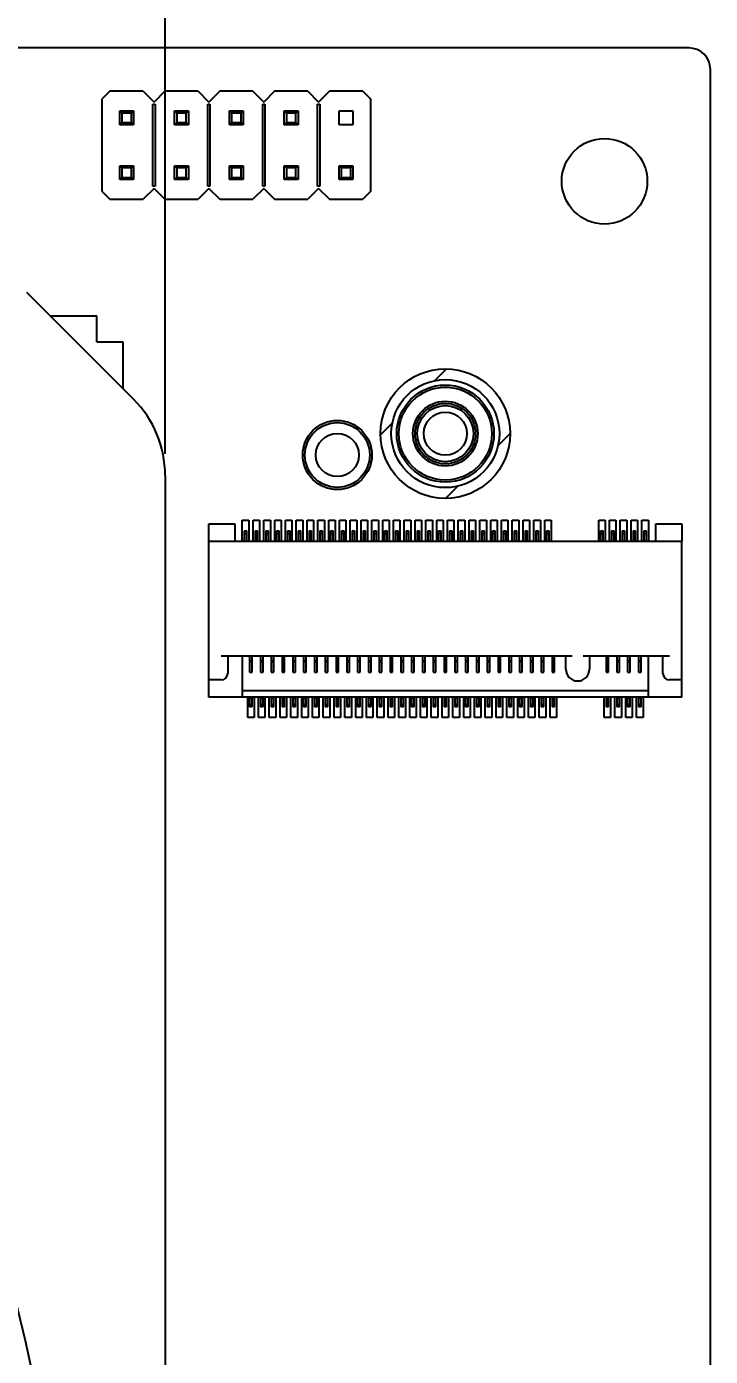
# Model space of a CAD drawing. Header units: millimetres. Extents: x 0 to 841, y 0 to 594.
# Drawn here: x 271.4 to 303.1, y 189.2 to 250.8 of the extents above; entities that cross this region are included whole.
import ezdxf

# ---------------------------------------------------------------- set-up
doc = ezdxf.new("R2010")
doc.units = ezdxf.units.MM
doc.header["$LTSCALE"] = 46.255
doc.layers.get('0').update_dxf_attribs({"linetype": 'CONTINUOUS'})
doc.layers.add('ASSEM_MEM', color=7, linetype='CONTINUOUS')
doc.styles.get("Standard").update_dxf_attribs({"font": 'txt', "width": 0.8})
doc.dimstyles.new('DIMSTYLE_1', dxfattribs={"dimtxt": 3, "dimasz": 2.1, "dimexe": 2, "dimexo": 1, "dimgap": 0.75, "dimtad": 1, "dimzin": 0, "dimdsep": 46, "dimtxsty": 'STANDARD', "dimblk": '_FILLED', "dimblk1": '_FILLED', "dimblk2": '_FILLED', "dimcen": 0.09, "dimazin": 0, "dimtp": 0.01, "dimtm": 0.01, "dimtfac": 1, "dimtofl": 0, "dimtmove": 0, "dimatfit": 3, "dimldrblk": '_FILLED', "dimfxl": 1, "dimtolj": 1, "dimtzin": 0, "dimarcsym": 0})

# ---------------------------------------------------------------- blocks, each defined once
blk = doc.blocks.new('_FILLED')
at = {"color": 0, "linetype": 'BYBLOCK'}
blk.add_solid([(0, 0), (-1, 0.167), (-1, -0.167)], dxfattribs=at)
blk = doc.blocks.new('*D12')
at = {"color": 7, "linetype": 'CONTINUOUS'}
for p, q in [((130.102, 253.79), (130.102, 267.81)), ((277.862, 231), (277.862, 267.81)), ((130.102, 265.81), (203.982, 265.81)), ((277.862, 265.81), (203.982, 265.81))]:
    blk.add_line(p, q, dxfattribs=at)
at = {"color": 7, "linetype": 'CONTINUOUS', "xscale": 2.1, "yscale": 2.1, "zscale": 2.1, "rotation": 180}
blk.add_blockref('_FILLED', (130.102, 265.81), dxfattribs=at)
at = {"color": 7, "linetype": 'CONTINUOUS', "xscale": 2.1, "yscale": 2.1, "zscale": 2.1}
blk.add_blockref('_FILLED', (277.862, 265.81), dxfattribs=at)
at = {"color": 7, "linetype": 'CONTINUOUS', "insert": (188.026, 269.56), "char_height": 3, "width": 14.4, "attachment_point": 2, "line_spacing_factor": 0.9}
blk.add_mtext('147.76', dxfattribs=at)

msp = doc.modelspace()

# ---------------------------------------------------------------- linework, layer by layer
at = {"color": 7, "linetype": 'CONTINUOUS'}
for p, q in [((272.544, 237.39), (274.697, 237.39)), ((274.697, 236.19), (274.697, 237.39)), ((274.697, 236.19), (275.897, 236.19)), ((275.897, 236.19), (275.897, 234.036))]:
    msp.add_line(p, q, dxfattribs=at)
at = {"layer": 'ASSEM_MEM', "color": 7, "linetype": 'CONTINUOUS'}
for p, q in [((302.102, 249.79), (134.102, 249.79)), ((303.102, 80.79), (303.102, 248.79)), ((275.307, 247.789), (274.932, 247.414)), ((276.847, 247.789), (275.307, 247.789)), ((276.847, 247.789), (277.347, 247.289)), ((277.847, 247.789), (277.347, 247.289)), ((279.387, 247.789), (277.847, 247.789)), ((279.387, 247.789), (279.887, 247.289)), ((280.387, 247.789), (279.887, 247.289)), ((281.927, 247.789), (280.387, 247.789)), ((281.927, 247.789), (282.427, 247.289)), ((282.927, 247.789), (282.427, 247.289)), ((284.467, 247.789), (282.927, 247.789)), ((284.467, 247.789), (284.967, 247.289)), ((285.467, 247.789), (284.967, 247.289)), ((287.007, 247.789), (285.467, 247.789)), ((287.007, 247.789), (287.382, 247.414)), ((274.932, 247.414), (274.932, 243.164)), ((275.757, 246.239), (275.757, 246.879)), ((275.757, 246.879), (276.397, 246.879)), ((275.857, 246.779), (275.757, 246.879)), ((276.397, 246.879), (276.297, 246.779)), ((276.397, 246.879), (276.397, 246.239)), ((277.297, 243.389), (277.297, 247.189)), ((277.297, 247.189), (277.397, 247.189)), ((277.397, 247.189), (277.397, 243.389)), ((278.297, 246.239), (278.297, 246.879)), ((278.297, 246.879), (278.937, 246.879)), ((278.397, 246.779), (278.297, 246.879)), ((278.937, 246.879), (278.837, 246.779)), ((278.937, 246.879), (278.937, 246.239)), ((279.837, 243.389), (279.837, 247.189)), ((279.837, 247.189), (279.937, 247.189)), ((279.937, 247.189), (279.937, 243.389)), ((280.837, 246.239), (280.837, 246.879)), ((280.837, 246.879), (281.477, 246.879)), ((280.937, 246.779), (280.837, 246.879)), ((281.477, 246.879), (281.377, 246.779)), ((281.477, 246.879), (281.477, 246.239)), ((282.377, 243.389), (282.377, 247.189)), ((282.377, 247.189), (282.477, 247.189)), ((282.477, 247.189), (282.477, 243.389)), ((283.377, 246.239), (283.377, 246.879)), ((283.377, 246.879), (284.017, 246.879)), ((283.477, 246.779), (283.377, 246.879)), ((284.017, 246.879), (283.917, 246.779)), ((284.017, 246.879), (284.017, 246.239)), ((284.917, 243.389), (284.917, 247.189)), ((284.917, 247.189), (285.017, 247.189)), ((285.017, 247.189), (285.017, 243.389)), ((285.917, 246.239), (285.917, 246.879)), ((285.917, 246.879), (286.557, 246.879)), ((286.557, 246.879), (286.557, 246.239)), ((287.382, 243.164), (287.382, 247.414)), ((275.757, 246.239), (275.857, 246.339)), ((276.397, 246.239), (275.757, 246.239)), ((275.857, 246.779), (275.857, 246.339)), ((276.297, 246.779), (275.857, 246.779)), ((275.857, 246.339), (276.297, 246.339)), ((276.297, 246.339), (276.297, 246.779)), ((276.297, 246.339), (276.397, 246.239)), ((278.297, 246.239), (278.397, 246.339)), ((278.937, 246.239), (278.297, 246.239)), ((278.397, 246.779), (278.397, 246.339)), ((278.837, 246.779), (278.397, 246.779)), ((278.397, 246.339), (278.837, 246.339)), ((278.837, 246.339), (278.837, 246.779)), ((278.837, 246.339), (278.937, 246.239)), ((280.837, 246.239), (280.937, 246.339)), ((281.477, 246.239), (280.837, 246.239)), ((280.937, 246.779), (280.937, 246.339)), ((281.377, 246.779), (280.937, 246.779)), ((280.937, 246.339), (281.377, 246.339)), ((281.377, 246.339), (281.377, 246.779)), ((281.377, 246.339), (281.477, 246.239)), ((283.377, 246.239), (283.477, 246.339)), ((284.017, 246.239), (283.377, 246.239)), ((283.477, 246.779), (283.477, 246.339)), ((283.917, 246.779), (283.477, 246.779)), ((283.477, 246.339), (283.917, 246.339)), ((283.917, 246.339), (283.917, 246.779)), ((283.917, 246.339), (284.017, 246.239)), ((286.557, 246.239), (285.917, 246.239)), ((275.757, 243.699), (275.757, 244.339)), ((275.757, 244.339), (276.397, 244.339)), ((275.757, 244.339), (275.857, 244.239)), ((275.857, 243.799), (275.757, 243.699)), ((275.857, 244.239), (275.857, 243.799)), ((276.297, 244.239), (275.857, 244.239)), ((275.857, 243.799), (276.297, 243.799)), ((276.297, 244.239), (276.397, 244.339)), ((276.297, 243.799), (276.297, 244.239)), ((276.397, 243.699), (276.297, 243.799)), ((276.397, 244.339), (276.397, 243.699)), ((278.297, 243.699), (278.297, 244.339)), ((278.297, 244.339), (278.937, 244.339)), ((278.397, 244.239), (278.297, 244.339)), ((278.397, 243.799), (278.297, 243.699)), ((278.397, 244.239), (278.397, 243.799)), ((278.837, 244.239), (278.397, 244.239)), ((278.397, 243.799), (278.837, 243.799)), ((278.937, 244.339), (278.837, 244.239)), ((278.837, 243.799), (278.837, 244.239)), ((278.937, 243.699), (278.837, 243.799)), ((278.937, 244.339), (278.937, 243.699)), ((280.837, 243.699), (280.837, 244.339)), ((280.837, 244.339), (281.477, 244.339)), ((280.937, 244.239), (280.837, 244.339)), ((280.937, 243.799), (280.837, 243.699)), ((280.937, 244.239), (280.937, 243.799)), ((281.377, 244.239), (280.937, 244.239)), ((280.937, 243.799), (281.377, 243.799)), ((281.477, 244.339), (281.377, 244.239)), ((281.377, 243.799), (281.377, 244.239)), ((281.477, 243.699), (281.377, 243.799)), ((281.477, 244.339), (281.477, 243.699)), ((283.377, 243.699), (283.377, 244.339)), ((283.377, 244.339), (284.017, 244.339)), ((283.377, 244.339), (283.477, 244.239)), ((283.477, 243.799), (283.377, 243.699)), ((283.477, 244.239), (283.477, 243.799)), ((283.917, 244.239), (283.477, 244.239)), ((283.477, 243.799), (283.917, 243.799)), ((284.017, 244.339), (283.917, 244.239)), ((283.917, 243.799), (283.917, 244.239)), ((284.017, 243.699), (283.917, 243.799)), ((284.017, 244.339), (284.017, 243.699)), ((285.917, 243.699), (285.917, 244.339)), ((285.917, 244.339), (286.557, 244.339)), ((285.917, 244.339), (286.017, 244.239)), ((285.917, 243.699), (286.017, 243.799)), ((286.017, 244.239), (286.017, 243.799)), ((286.457, 244.239), (286.017, 244.239)), ((286.017, 243.799), (286.457, 243.799)), ((286.557, 244.339), (286.457, 244.239)), ((286.457, 243.799), (286.457, 244.239)), ((286.457, 243.799), (286.557, 243.699)), ((286.557, 244.339), (286.557, 243.699)), ((274.932, 243.164), (275.307, 242.789)), ((276.397, 243.699), (275.757, 243.699)), ((277.347, 243.289), (276.847, 242.789)), ((277.397, 243.389), (277.297, 243.389)), ((277.347, 243.289), (277.847, 242.789)), ((278.937, 243.699), (278.297, 243.699)), ((279.887, 243.289), (279.387, 242.789)), ((279.937, 243.389), (279.837, 243.389)), ((279.887, 243.289), (280.387, 242.789)), ((281.477, 243.699), (280.837, 243.699)), ((282.427, 243.289), (281.927, 242.789)), ((282.477, 243.389), (282.377, 243.389)), ((282.427, 243.289), (282.927, 242.789)), ((284.017, 243.699), (283.377, 243.699)), ((284.967, 243.289), (284.467, 242.789)), ((285.017, 243.389), (284.917, 243.389)), ((284.967, 243.289), (285.467, 242.789)), ((286.557, 243.699), (285.917, 243.699)), ((287.382, 243.164), (287.007, 242.789)), ((275.307, 242.789), (276.847, 242.789)), ((277.847, 242.789), (279.387, 242.789)), ((280.387, 242.789), (281.927, 242.789)), ((282.927, 242.789), (284.467, 242.789)), ((285.467, 242.789), (287.007, 242.789)), ((271.448, 238.485), (276.398, 233.535)), ((290.327, 234.381), (290.885, 234.939)), ((287.833, 231.887), (288.387, 232.441)), ((293.267, 231.374), (293.832, 231.94)), ((277.862, 230), (277.862, 123.679)), ((290.832, 228.94), (291.406, 229.513)), ((281.522, 227.439), (281.522, 226.94)), ((281.522, 227.439), (281.642, 227.439)), ((281.642, 227.295), (281.522, 227.295)), ((281.642, 226.94), (281.642, 227.439)), ((282.022, 227.439), (282.022, 226.94)), ((282.022, 227.439), (282.142, 227.439)), ((282.142, 227.295), (282.022, 227.295)), ((282.142, 226.94), (282.142, 227.439)), ((282.522, 227.439), (282.642, 227.439)), ((282.522, 227.439), (282.522, 226.94)), ((282.642, 227.295), (282.522, 227.295)), ((282.642, 226.94), (282.642, 227.439)), ((283.022, 227.439), (283.142, 227.439)), ((283.022, 227.439), (283.022, 226.94)), ((283.142, 227.295), (283.022, 227.295)), ((283.142, 226.94), (283.142, 227.439)), ((283.522, 227.439), (283.642, 227.439)), ((283.522, 227.439), (283.522, 226.94)), ((283.642, 227.295), (283.522, 227.295)), ((283.642, 226.94), (283.642, 227.439)), ((284.022, 227.439), (284.142, 227.439)), ((284.022, 227.439), (284.022, 226.94)), ((284.142, 227.295), (284.022, 227.295)), ((284.142, 226.94), (284.142, 227.439)), ((284.522, 227.439), (284.642, 227.439)), ((284.522, 227.439), (284.522, 226.94)), ((284.642, 227.295), (284.522, 227.295)), ((284.642, 226.94), (284.642, 227.439)), ((285.022, 227.439), (285.142, 227.439)), ((285.022, 227.439), (285.022, 226.94)), ((285.142, 227.295), (285.022, 227.295)), ((285.142, 226.94), (285.142, 227.439)), ((285.522, 227.439), (285.642, 227.439)), ((285.522, 227.439), (285.522, 226.94)), ((285.642, 227.295), (285.522, 227.295)), ((285.642, 226.94), (285.642, 227.439)), ((286.022, 227.439), (286.142, 227.439)), ((286.022, 227.439), (286.022, 226.94)), ((286.142, 227.295), (286.022, 227.295)), ((286.142, 226.94), (286.142, 227.439)), ((286.522, 227.439), (286.642, 227.439)), ((286.522, 227.439), (286.522, 226.94)), ((286.642, 227.295), (286.522, 227.295)), ((286.642, 226.94), (286.642, 227.439)), ((287.022, 227.439), (287.142, 227.439)), ((287.022, 227.439), (287.022, 226.94)), ((287.142, 227.295), (287.022, 227.295)), ((287.142, 226.94), (287.142, 227.439)), ((287.522, 227.439), (287.642, 227.439)), ((287.522, 227.439), (287.522, 226.94)), ((287.642, 227.295), (287.522, 227.295)), ((287.642, 226.94), (287.642, 227.439)), ((288.022, 227.439), (288.142, 227.439)), ((288.022, 227.439), (288.022, 226.94)), ((288.142, 227.295), (288.022, 227.295)), ((288.142, 226.94), (288.142, 227.439)), ((288.522, 227.439), (288.642, 227.439)), ((288.522, 227.439), (288.522, 226.94)), ((288.642, 227.295), (288.522, 227.295)), ((288.642, 226.94), (288.642, 227.439)), ((289.022, 227.439), (289.142, 227.439)), ((289.022, 227.439), (289.022, 226.94)), ((289.142, 227.295), (289.022, 227.295)), ((289.142, 226.94), (289.142, 227.439)), ((289.522, 227.439), (289.642, 227.439)), ((289.522, 227.439), (289.522, 226.94)), ((289.642, 227.295), (289.522, 227.295)), ((289.642, 226.94), (289.642, 227.439)), ((290.022, 227.439), (290.142, 227.439)), ((290.022, 227.439), (290.022, 226.94)), ((290.142, 227.295), (290.022, 227.295)), ((290.142, 226.94), (290.142, 227.439)), ((290.522, 227.439), (290.642, 227.439)), ((290.522, 227.439), (290.522, 226.94)), ((290.642, 227.295), (290.522, 227.295)), ((290.642, 226.94), (290.642, 227.439)), ((291.022, 227.439), (291.142, 227.439)), ((291.022, 227.439), (291.022, 226.94)), ((291.142, 227.295), (291.022, 227.295)), ((291.142, 226.94), (291.142, 227.439)), ((291.522, 227.439), (291.642, 227.439)), ((291.522, 227.439), (291.522, 226.94)), ((291.642, 227.295), (291.522, 227.295)), ((291.642, 226.94), (291.642, 227.439)), ((292.022, 227.439), (292.142, 227.439)), ((292.022, 227.439), (292.022, 226.94)), ((292.142, 227.295), (292.022, 227.295)), ((292.142, 226.94), (292.142, 227.439)), ((292.522, 227.439), (292.642, 227.439)), ((292.522, 227.439), (292.522, 226.94)), ((292.642, 227.295), (292.522, 227.295)), ((292.642, 226.94), (292.642, 227.439)), ((293.022, 227.439), (293.142, 227.439)), ((293.022, 227.439), (293.022, 226.94)), ((293.142, 227.295), (293.022, 227.295)), ((293.142, 226.94), (293.142, 227.439)), ((293.522, 227.439), (293.642, 227.439)), ((293.522, 227.439), (293.522, 226.94)), ((293.642, 227.295), (293.522, 227.295)), ((293.642, 226.94), (293.642, 227.439)), ((294.022, 227.439), (294.142, 227.439)), ((294.022, 227.439), (294.022, 226.94)), ((294.142, 227.295), (294.022, 227.295)), ((294.142, 226.94), (294.142, 227.439)), ((294.522, 227.439), (294.642, 227.439)), ((294.522, 227.439), (294.522, 226.94)), ((294.642, 227.295), (294.522, 227.295)), ((294.642, 226.94), (294.642, 227.439)), ((295.022, 227.439), (295.142, 227.439)), ((295.022, 227.439), (295.022, 226.94)), ((295.142, 227.295), (295.022, 227.295)), ((295.142, 226.94), (295.142, 227.439)), ((295.522, 227.439), (295.642, 227.439)), ((295.522, 227.439), (295.522, 226.94)), ((295.642, 227.295), (295.522, 227.295)), ((295.642, 226.94), (295.642, 227.439)), ((298.022, 227.439), (298.142, 227.439)), ((298.022, 227.439), (298.022, 226.94)), ((298.142, 227.295), (298.022, 227.295)), ((298.142, 226.94), (298.142, 227.439)), ((298.522, 227.439), (298.642, 227.439)), ((298.522, 227.439), (298.522, 226.94)), ((298.642, 227.295), (298.522, 227.295)), ((298.642, 226.94), (298.642, 227.439)), ((299.022, 227.439), (299.142, 227.439)), ((299.022, 227.439), (299.022, 226.94)), ((299.142, 227.295), (299.022, 227.295)), ((299.142, 226.94), (299.142, 227.439)), ((299.522, 227.439), (299.642, 227.439)), ((299.522, 227.439), (299.522, 226.94)), ((299.642, 227.295), (299.522, 227.295)), ((299.642, 226.94), (299.642, 227.439)), ((300.022, 227.439), (300.142, 227.439)), ((300.022, 227.439), (300.022, 226.94)), ((300.142, 227.295), (300.022, 227.295)), ((300.142, 226.94), (300.142, 227.439)), ((279.882, 219.74), (279.882, 226.94)), ((301.782, 226.94), (279.882, 226.94)), ((301.782, 219.74), (301.782, 226.94)), ((296.707, 221.64), (280.457, 221.64)), ((280.757, 221.64), (280.757, 220.84)), ((281.422, 221.64), (281.422, 219.74)), ((281.772, 221.64), (281.772, 220.894)), ((281.892, 220.894), (281.892, 221.64)), ((282.272, 221.64), (282.272, 220.894)), ((282.392, 220.894), (282.392, 221.64)), ((282.772, 221.64), (282.772, 220.894)), ((282.892, 220.894), (282.892, 221.64)), ((283.272, 221.64), (283.272, 220.894)), ((283.392, 220.894), (283.392, 221.64)), ((283.772, 221.64), (283.772, 220.894)), ((283.892, 220.894), (283.892, 221.64)), ((284.272, 221.64), (284.272, 220.894)), ((284.392, 220.894), (284.392, 221.64)), ((284.772, 221.64), (284.772, 220.894)), ((284.892, 220.894), (284.892, 221.64)), ((285.272, 221.64), (285.272, 220.894)), ((285.392, 220.894), (285.392, 221.64)), ((285.772, 221.64), (285.772, 220.894)), ((285.892, 220.894), (285.892, 221.64)), ((286.272, 221.64), (286.272, 220.894)), ((286.392, 220.894), (286.392, 221.64)), ((286.772, 221.64), (286.772, 220.894)), ((286.892, 220.894), (286.892, 221.64)), ((287.272, 221.64), (287.272, 220.894)), ((287.392, 220.894), (287.392, 221.64)), ((287.772, 221.64), (287.772, 220.894)), ((287.892, 220.894), (287.892, 221.64)), ((288.272, 221.64), (288.272, 220.894)), ((288.392, 220.894), (288.392, 221.64)), ((288.772, 221.64), (288.772, 220.894)), ((288.892, 220.894), (288.892, 221.64)), ((289.272, 221.64), (289.272, 220.894)), ((289.392, 220.894), (289.392, 221.64)), ((289.772, 221.64), (289.772, 220.894)), ((289.892, 220.894), (289.892, 221.64)), ((290.272, 221.64), (290.272, 220.894)), ((290.392, 220.894), (290.392, 221.64)), ((290.772, 221.64), (290.772, 220.894)), ((290.892, 220.894), (290.892, 221.64)), ((291.272, 221.64), (291.272, 220.894)), ((291.392, 220.894), (291.392, 221.64)), ((291.772, 221.64), (291.772, 220.894)), ((291.892, 220.894), (291.892, 221.64)), ((292.272, 221.64), (292.272, 220.894)), ((292.392, 220.894), (292.392, 221.64)), ((292.772, 221.64), (292.772, 220.894)), ((292.892, 220.894), (292.892, 221.64)), ((293.272, 221.64), (293.272, 220.894)), ((293.392, 220.894), (293.392, 221.64)), ((293.772, 221.64), (293.772, 220.894)), ((293.892, 220.894), (293.892, 221.64)), ((294.272, 221.64), (294.272, 220.894)), ((294.392, 220.894), (294.392, 221.64)), ((294.772, 221.64), (294.772, 220.894)), ((294.892, 220.894), (294.892, 221.64)), ((295.272, 221.64), (295.272, 220.894)), ((295.392, 220.894), (295.392, 221.64)), ((295.772, 221.64), (295.772, 220.894)), ((295.892, 220.894), (295.892, 221.64)), ((296.407, 221.04), (296.407, 221.64)), ((301.207, 221.64), (297.207, 221.64)), ((297.507, 221.64), (297.507, 221.04)), ((298.272, 221.64), (298.272, 220.894)), ((298.392, 220.894), (298.392, 221.64)), ((298.772, 221.64), (298.772, 220.894)), ((298.892, 220.894), (298.892, 221.64)), ((299.272, 221.64), (299.272, 220.894)), ((299.392, 220.894), (299.392, 221.64)), ((299.772, 221.64), (299.772, 220.894)), ((299.892, 220.894), (299.892, 221.64)), ((300.242, 219.74), (300.242, 221.64)), ((300.907, 220.84), (300.907, 221.64)), ((281.772, 221.434), (281.892, 221.434)), ((281.892, 221.375), (281.772, 221.375)), ((282.272, 221.434), (282.392, 221.434)), ((282.392, 221.375), (282.272, 221.375)), ((282.772, 221.434), (282.892, 221.434)), ((282.892, 221.375), (282.772, 221.375)), ((283.272, 221.434), (283.392, 221.434)), ((283.392, 221.375), (283.272, 221.375)), ((283.772, 221.434), (283.892, 221.434)), ((283.892, 221.375), (283.772, 221.375)), ((284.272, 221.434), (284.392, 221.434)), ((284.392, 221.375), (284.272, 221.375)), ((284.772, 221.434), (284.892, 221.434)), ((284.892, 221.375), (284.772, 221.375)), ((285.272, 221.434), (285.392, 221.434)), ((285.392, 221.375), (285.272, 221.375)), ((285.772, 221.434), (285.892, 221.434)), ((285.892, 221.375), (285.772, 221.375)), ((286.272, 221.434), (286.392, 221.434)), ((286.392, 221.375), (286.272, 221.375)), ((286.772, 221.434), (286.892, 221.434)), ((286.892, 221.375), (286.772, 221.375)), ((287.272, 221.434), (287.392, 221.434)), ((287.392, 221.375), (287.272, 221.375)), ((287.772, 221.434), (287.892, 221.434)), ((287.892, 221.375), (287.772, 221.375)), ((288.272, 221.434), (288.392, 221.434)), ((288.392, 221.375), (288.272, 221.375)), ((288.772, 221.434), (288.892, 221.434)), ((288.892, 221.375), (288.772, 221.375)), ((289.272, 221.434), (289.392, 221.434)), ((289.392, 221.375), (289.272, 221.375)), ((289.772, 221.434), (289.892, 221.434)), ((289.892, 221.375), (289.772, 221.375)), ((290.272, 221.434), (290.392, 221.434)), ((290.392, 221.375), (290.272, 221.375)), ((290.772, 221.434), (290.892, 221.434)), ((290.892, 221.375), (290.772, 221.375)), ((291.272, 221.434), (291.392, 221.434)), ((291.392, 221.375), (291.272, 221.375)), ((291.772, 221.434), (291.892, 221.434)), ((291.892, 221.375), (291.772, 221.375)), ((292.272, 221.434), (292.392, 221.434)), ((292.392, 221.375), (292.272, 221.375)), ((292.772, 221.434), (292.892, 221.434)), ((292.892, 221.375), (292.772, 221.375)), ((293.272, 221.434), (293.392, 221.434)), ((293.392, 221.375), (293.272, 221.375)), ((293.772, 221.434), (293.892, 221.434)), ((293.892, 221.375), (293.772, 221.375)), ((294.272, 221.434), (294.392, 221.434)), ((294.392, 221.375), (294.272, 221.375)), ((294.772, 221.434), (294.892, 221.434)), ((294.892, 221.375), (294.772, 221.375)), ((295.272, 221.434), (295.392, 221.434)), ((295.392, 221.375), (295.272, 221.375)), ((295.772, 221.434), (295.892, 221.434)), ((295.892, 221.375), (295.772, 221.375)), ((298.272, 221.434), (298.392, 221.434)), ((298.392, 221.375), (298.272, 221.375)), ((298.772, 221.434), (298.892, 221.434)), ((298.892, 221.375), (298.772, 221.375)), ((299.272, 221.434), (299.392, 221.434)), ((299.392, 221.375), (299.272, 221.375)), ((299.772, 221.434), (299.892, 221.434)), ((299.892, 221.375), (299.772, 221.375)), ((280.457, 220.54), (279.882, 220.54)), ((281.772, 220.894), (281.892, 220.894)), ((282.272, 220.894), (282.392, 220.894)), ((282.772, 220.894), (282.892, 220.894)), ((283.272, 220.894), (283.392, 220.894)), ((283.772, 220.894), (283.892, 220.894)), ((284.272, 220.894), (284.392, 220.894)), ((284.772, 220.894), (284.892, 220.894)), ((285.272, 220.894), (285.392, 220.894)), ((285.772, 220.894), (285.892, 220.894)), ((286.272, 220.894), (286.392, 220.894)), ((286.772, 220.894), (286.892, 220.894)), ((287.272, 220.894), (287.392, 220.894)), ((287.772, 220.894), (287.892, 220.894)), ((288.272, 220.894), (288.392, 220.894)), ((288.772, 220.894), (288.892, 220.894)), ((289.272, 220.894), (289.392, 220.894)), ((289.772, 220.894), (289.892, 220.894)), ((290.272, 220.894), (290.392, 220.894)), ((290.772, 220.894), (290.892, 220.894)), ((291.272, 220.894), (291.392, 220.894)), ((291.772, 220.894), (291.892, 220.894)), ((292.272, 220.894), (292.392, 220.894)), ((292.772, 220.894), (292.892, 220.894)), ((293.272, 220.894), (293.392, 220.894)), ((293.772, 220.894), (293.892, 220.894)), ((294.272, 220.894), (294.392, 220.894)), ((294.772, 220.894), (294.892, 220.894)), ((295.272, 220.894), (295.392, 220.894)), ((295.772, 220.894), (295.892, 220.894)), ((298.272, 220.894), (298.392, 220.894)), ((298.772, 220.894), (298.892, 220.894)), ((299.272, 220.894), (299.392, 220.894)), ((299.772, 220.894), (299.892, 220.894)), ((301.782, 220.54), (301.207, 220.54)), ((301.782, 219.74), (279.882, 219.74)), ((300.242, 220.04), (281.422, 220.04)), ((281.772, 219.74), (281.772, 219.29)), ((281.892, 219.29), (281.892, 219.74)), ((282.272, 219.74), (282.272, 219.29)), ((282.392, 219.29), (282.392, 219.74)), ((282.772, 219.74), (282.772, 219.29)), ((282.892, 219.29), (282.892, 219.74)), ((283.272, 219.74), (283.272, 219.29)), ((283.392, 219.29), (283.392, 219.74)), ((283.772, 219.74), (283.772, 219.29)), ((283.892, 219.29), (283.892, 219.74)), ((284.272, 219.74), (284.272, 219.29)), ((284.392, 219.29), (284.392, 219.74)), ((284.772, 219.74), (284.772, 219.29)), ((284.892, 219.29), (284.892, 219.74)), ((285.272, 219.74), (285.272, 219.29)), ((285.392, 219.29), (285.392, 219.74)), ((285.772, 219.74), (285.772, 219.29)), ((285.892, 219.29), (285.892, 219.74)), ((286.272, 219.74), (286.272, 219.29)), ((286.392, 219.29), (286.392, 219.74)), ((286.772, 219.74), (286.772, 219.29)), ((286.892, 219.29), (286.892, 219.74)), ((287.272, 219.74), (287.272, 219.29)), ((287.392, 219.29), (287.392, 219.74)), ((287.772, 219.74), (287.772, 219.29)), ((287.892, 219.29), (287.892, 219.74)), ((288.272, 219.74), (288.272, 219.29)), ((288.392, 219.29), (288.392, 219.74)), ((288.772, 219.74), (288.772, 219.29)), ((288.892, 219.29), (288.892, 219.74)), ((289.272, 219.74), (289.272, 219.29)), ((289.392, 219.29), (289.392, 219.74)), ((289.772, 219.74), (289.772, 219.29)), ((289.892, 219.29), (289.892, 219.74)), ((290.272, 219.74), (290.272, 219.29)), ((290.392, 219.29), (290.392, 219.74)), ((290.772, 219.74), (290.772, 219.29)), ((290.892, 219.29), (290.892, 219.74)), ((291.272, 219.74), (291.272, 219.29)), ((291.392, 219.29), (291.392, 219.74)), ((291.772, 219.74), (291.772, 219.29)), ((291.892, 219.29), (291.892, 219.74)), ((292.272, 219.74), (292.272, 219.29)), ((292.392, 219.29), (292.392, 219.74)), ((292.772, 219.74), (292.772, 219.29)), ((292.892, 219.29), (292.892, 219.74)), ((293.272, 219.74), (293.272, 219.29)), ((293.392, 219.29), (293.392, 219.74)), ((293.772, 219.74), (293.772, 219.29)), ((293.892, 219.29), (293.892, 219.74)), ((294.272, 219.74), (294.272, 219.29)), ((294.392, 219.29), (294.392, 219.74)), ((294.772, 219.74), (294.772, 219.29)), ((294.892, 219.29), (294.892, 219.74)), ((295.272, 219.74), (295.272, 219.29)), ((295.392, 219.29), (295.392, 219.74)), ((295.772, 219.74), (295.772, 219.29)), ((295.892, 219.29), (295.892, 219.74)), ((298.272, 219.74), (298.272, 219.29)), ((298.392, 219.29), (298.392, 219.74)), ((298.772, 219.74), (298.772, 219.29)), ((298.892, 219.29), (298.892, 219.74)), ((299.272, 219.74), (299.272, 219.29)), ((299.392, 219.29), (299.392, 219.74)), ((299.772, 219.74), (299.772, 219.29)), ((299.892, 219.29), (299.892, 219.74)), ((281.892, 219.695), (281.772, 219.695)), ((281.772, 219.403), (281.892, 219.403)), ((281.892, 219.29), (281.772, 219.29)), ((282.392, 219.695), (282.272, 219.695)), ((282.272, 219.403), (282.392, 219.403)), ((282.392, 219.29), (282.272, 219.29)), ((282.892, 219.695), (282.772, 219.695)), ((282.772, 219.403), (282.892, 219.403)), ((282.892, 219.29), (282.772, 219.29)), ((283.392, 219.695), (283.272, 219.695)), ((283.272, 219.403), (283.392, 219.403)), ((283.392, 219.29), (283.272, 219.29)), ((283.892, 219.695), (283.772, 219.695)), ((283.772, 219.403), (283.892, 219.403)), ((283.892, 219.29), (283.772, 219.29)), ((284.392, 219.695), (284.272, 219.695)), ((284.272, 219.403), (284.392, 219.403)), ((284.392, 219.29), (284.272, 219.29)), ((284.892, 219.695), (284.772, 219.695)), ((284.772, 219.403), (284.892, 219.403)), ((284.892, 219.29), (284.772, 219.29)), ((285.392, 219.695), (285.272, 219.695)), ((285.272, 219.403), (285.392, 219.403)), ((285.392, 219.29), (285.272, 219.29)), ((285.892, 219.695), (285.772, 219.695)), ((285.772, 219.403), (285.892, 219.403)), ((285.892, 219.29), (285.772, 219.29)), ((286.392, 219.695), (286.272, 219.695)), ((286.272, 219.403), (286.392, 219.403)), ((286.392, 219.29), (286.272, 219.29)), ((286.892, 219.695), (286.772, 219.695)), ((286.772, 219.403), (286.892, 219.403)), ((286.892, 219.29), (286.772, 219.29)), ((287.392, 219.695), (287.272, 219.695)), ((287.272, 219.403), (287.392, 219.403)), ((287.392, 219.29), (287.272, 219.29)), ((287.892, 219.695), (287.772, 219.695)), ((287.772, 219.403), (287.892, 219.403)), ((287.892, 219.29), (287.772, 219.29)), ((288.392, 219.695), (288.272, 219.695)), ((288.272, 219.403), (288.392, 219.403)), ((288.392, 219.29), (288.272, 219.29)), ((288.892, 219.695), (288.772, 219.695)), ((288.772, 219.403), (288.892, 219.403)), ((288.892, 219.29), (288.772, 219.29)), ((289.392, 219.695), (289.272, 219.695)), ((289.272, 219.403), (289.392, 219.403)), ((289.392, 219.29), (289.272, 219.29)), ((289.892, 219.695), (289.772, 219.695)), ((289.772, 219.403), (289.892, 219.403)), ((289.892, 219.29), (289.772, 219.29)), ((290.392, 219.695), (290.272, 219.695)), ((290.272, 219.403), (290.392, 219.403)), ((290.392, 219.29), (290.272, 219.29)), ((290.892, 219.695), (290.772, 219.695)), ((290.772, 219.403), (290.892, 219.403)), ((290.892, 219.29), (290.772, 219.29)), ((291.392, 219.695), (291.272, 219.695)), ((291.272, 219.403), (291.392, 219.403)), ((291.392, 219.29), (291.272, 219.29)), ((291.892, 219.695), (291.772, 219.695)), ((291.772, 219.403), (291.892, 219.403)), ((291.892, 219.29), (291.772, 219.29)), ((292.392, 219.695), (292.272, 219.695)), ((292.272, 219.403), (292.392, 219.403)), ((292.392, 219.29), (292.272, 219.29)), ((292.892, 219.695), (292.772, 219.695)), ((292.772, 219.403), (292.892, 219.403)), ((292.892, 219.29), (292.772, 219.29)), ((293.392, 219.695), (293.272, 219.695)), ((293.272, 219.403), (293.392, 219.403)), ((293.392, 219.29), (293.272, 219.29)), ((293.892, 219.695), (293.772, 219.695)), ((293.772, 219.403), (293.892, 219.403)), ((293.892, 219.29), (293.772, 219.29)), ((294.392, 219.695), (294.272, 219.695)), ((294.272, 219.403), (294.392, 219.403)), ((294.392, 219.29), (294.272, 219.29)), ((294.892, 219.695), (294.772, 219.695)), ((294.772, 219.403), (294.892, 219.403)), ((294.892, 219.29), (294.772, 219.29)), ((295.392, 219.695), (295.272, 219.695)), ((295.272, 219.403), (295.392, 219.403)), ((295.392, 219.29), (295.272, 219.29)), ((295.892, 219.695), (295.772, 219.695)), ((295.772, 219.403), (295.892, 219.403)), ((295.892, 219.29), (295.772, 219.29)), ((298.392, 219.695), (298.272, 219.695)), ((298.272, 219.403), (298.392, 219.403)), ((298.392, 219.29), (298.272, 219.29)), ((298.892, 219.695), (298.772, 219.695)), ((298.772, 219.403), (298.892, 219.403)), ((298.892, 219.29), (298.772, 219.29)), ((299.392, 219.695), (299.272, 219.695)), ((299.272, 219.403), (299.392, 219.403)), ((299.392, 219.29), (299.272, 219.29)), ((299.892, 219.695), (299.772, 219.695)), ((299.772, 219.403), (299.892, 219.403)), ((299.892, 219.29), (299.772, 219.29))]:
    msp.add_line(p, q, dxfattribs=at)
at = {"layer": 'ASSEM_MEM', "color": 7, "linetype": 'CONTINUOUS', "true_color": 0x3366ff}
for p, q in [((279.882, 226.94), (279.882, 227.765)), ((279.882, 227.765), (281.082, 227.765)), ((281.082, 227.765), (281.082, 226.94)), ((281.432, 226.94), (281.432, 227.94)), ((281.432, 227.94), (281.732, 227.94)), ((281.732, 227.94), (281.732, 226.94)), ((281.932, 226.94), (281.932, 227.94)), ((281.932, 227.94), (282.232, 227.94)), ((282.232, 227.94), (282.232, 226.94)), ((282.432, 227.94), (282.732, 227.94)), ((282.432, 226.94), (282.432, 227.94)), ((282.732, 227.94), (282.732, 226.94)), ((282.932, 227.94), (283.232, 227.94)), ((282.932, 226.94), (282.932, 227.94)), ((283.232, 227.94), (283.232, 226.94)), ((283.432, 227.94), (283.732, 227.94)), ((283.432, 226.94), (283.432, 227.94)), ((283.732, 227.94), (283.732, 226.94)), ((283.932, 227.94), (284.232, 227.94)), ((283.932, 226.94), (283.932, 227.94)), ((284.232, 227.94), (284.232, 226.94)), ((284.432, 227.94), (284.732, 227.94)), ((284.432, 226.94), (284.432, 227.94)), ((284.732, 227.94), (284.732, 226.94)), ((284.932, 227.94), (285.232, 227.94)), ((284.932, 226.94), (284.932, 227.94)), ((285.232, 227.94), (285.232, 226.94)), ((285.432, 227.94), (285.732, 227.94)), ((285.432, 226.94), (285.432, 227.94)), ((285.732, 227.94), (285.732, 226.94)), ((285.932, 227.94), (286.232, 227.94)), ((285.932, 226.94), (285.932, 227.94)), ((286.232, 227.94), (286.232, 226.94)), ((286.432, 227.94), (286.732, 227.94)), ((286.432, 226.94), (286.432, 227.94)), ((286.732, 227.94), (286.732, 226.94)), ((286.932, 227.94), (287.232, 227.94)), ((286.932, 226.94), (286.932, 227.94)), ((287.232, 227.94), (287.232, 226.94)), ((287.432, 227.94), (287.732, 227.94)), ((287.432, 226.94), (287.432, 227.94)), ((287.732, 227.94), (287.732, 226.94)), ((287.932, 227.94), (288.232, 227.94)), ((287.932, 226.94), (287.932, 227.94)), ((288.232, 227.94), (288.232, 226.94)), ((288.432, 227.94), (288.732, 227.94)), ((288.432, 226.94), (288.432, 227.94)), ((288.732, 227.94), (288.732, 226.94)), ((288.932, 227.94), (289.232, 227.94)), ((288.932, 226.94), (288.932, 227.94)), ((289.232, 227.94), (289.232, 226.94)), ((289.432, 227.94), (289.732, 227.94)), ((289.432, 226.94), (289.432, 227.94)), ((289.732, 227.94), (289.732, 226.94)), ((289.932, 227.94), (290.232, 227.94)), ((289.932, 226.94), (289.932, 227.94)), ((290.232, 227.94), (290.232, 226.94)), ((290.432, 227.94), (290.732, 227.94)), ((290.432, 226.94), (290.432, 227.94)), ((290.732, 227.94), (290.732, 226.94)), ((290.932, 227.94), (291.232, 227.94)), ((290.932, 226.94), (290.932, 227.94)), ((291.232, 227.94), (291.232, 226.94)), ((291.432, 227.94), (291.732, 227.94)), ((291.432, 226.94), (291.432, 227.94)), ((291.732, 227.94), (291.732, 226.94)), ((291.932, 227.94), (292.232, 227.94)), ((291.932, 226.94), (291.932, 227.94)), ((292.232, 227.94), (292.232, 226.94)), ((292.432, 227.94), (292.732, 227.94)), ((292.432, 226.94), (292.432, 227.94)), ((292.732, 227.94), (292.732, 226.94)), ((292.932, 227.94), (293.232, 227.94)), ((292.932, 226.94), (292.932, 227.94)), ((293.232, 227.94), (293.232, 226.94)), ((293.432, 227.94), (293.732, 227.94)), ((293.432, 226.94), (293.432, 227.94)), ((293.732, 227.94), (293.732, 226.94)), ((293.932, 227.94), (294.232, 227.94)), ((293.932, 226.94), (293.932, 227.94)), ((294.232, 227.94), (294.232, 226.94)), ((294.432, 227.94), (294.732, 227.94)), ((294.432, 226.94), (294.432, 227.94)), ((294.732, 227.94), (294.732, 226.94)), ((294.932, 227.94), (295.232, 227.94)), ((294.932, 226.94), (294.932, 227.94)), ((295.232, 227.94), (295.232, 226.94)), ((295.432, 227.94), (295.732, 227.94)), ((295.432, 226.94), (295.432, 227.94)), ((295.732, 227.94), (295.732, 226.94)), ((297.932, 227.94), (298.232, 227.94)), ((297.932, 226.94), (297.932, 227.94)), ((298.232, 227.94), (298.232, 226.94)), ((298.432, 227.94), (298.732, 227.94)), ((298.432, 226.94), (298.432, 227.94)), ((298.732, 227.94), (298.732, 226.94)), ((298.932, 227.94), (299.232, 227.94)), ((298.932, 226.94), (298.932, 227.94)), ((299.232, 227.94), (299.232, 226.94)), ((299.432, 227.94), (299.732, 227.94)), ((299.432, 226.94), (299.432, 227.94)), ((299.732, 227.94), (299.732, 226.94)), ((299.932, 227.94), (300.232, 227.94)), ((299.932, 226.94), (299.932, 227.94)), ((300.232, 227.94), (300.232, 226.94)), ((300.582, 227.768), (301.782, 227.768)), ((300.582, 226.94), (300.582, 227.768)), ((301.782, 227.768), (301.782, 226.94)), ((281.682, 218.795), (281.682, 219.74)), ((281.982, 219.74), (281.982, 218.795)), ((282.182, 218.795), (282.182, 219.74)), ((282.482, 219.74), (282.482, 218.795)), ((282.682, 218.795), (282.682, 219.74)), ((282.982, 219.74), (282.982, 218.795)), ((283.182, 218.795), (283.182, 219.74)), ((283.482, 219.74), (283.482, 218.795)), ((283.682, 218.795), (283.682, 219.74)), ((283.982, 219.74), (283.982, 218.795)), ((284.182, 218.795), (284.182, 219.74)), ((284.482, 219.74), (284.482, 218.795)), ((284.682, 218.795), (284.682, 219.74)), ((284.982, 219.74), (284.982, 218.795)), ((285.182, 218.795), (285.182, 219.74)), ((285.482, 219.74), (285.482, 218.795)), ((285.682, 218.795), (285.682, 219.74)), ((285.982, 219.74), (285.982, 218.795)), ((286.182, 218.795), (286.182, 219.74)), ((286.482, 219.74), (286.482, 218.795)), ((286.682, 218.795), (286.682, 219.74)), ((286.982, 219.74), (286.982, 218.795)), ((287.182, 218.795), (287.182, 219.74)), ((287.482, 219.74), (287.482, 218.795)), ((287.682, 218.795), (287.682, 219.74)), ((287.982, 219.74), (287.982, 218.795)), ((288.182, 218.795), (288.182, 219.74)), ((288.482, 219.74), (288.482, 218.795)), ((288.682, 218.795), (288.682, 219.74)), ((288.982, 219.74), (288.982, 218.795)), ((289.182, 218.795), (289.182, 219.74)), ((289.482, 219.74), (289.482, 218.795)), ((289.682, 218.795), (289.682, 219.74)), ((289.982, 219.74), (289.982, 218.795)), ((290.182, 218.795), (290.182, 219.74)), ((290.482, 219.74), (290.482, 218.795)), ((290.682, 218.795), (290.682, 219.74)), ((290.982, 219.74), (290.982, 218.795)), ((291.182, 218.795), (291.182, 219.74)), ((291.482, 219.74), (291.482, 218.795)), ((291.682, 218.795), (291.682, 219.74)), ((291.982, 219.74), (291.982, 218.795)), ((292.182, 218.795), (292.182, 219.74)), ((292.482, 219.74), (292.482, 218.795)), ((292.682, 218.795), (292.682, 219.74)), ((292.982, 219.74), (292.982, 218.795)), ((293.182, 218.795), (293.182, 219.74)), ((293.482, 219.74), (293.482, 218.795)), ((293.682, 218.795), (293.682, 219.74)), ((293.982, 219.74), (293.982, 218.795)), ((294.182, 218.795), (294.182, 219.74)), ((294.482, 219.74), (294.482, 218.795)), ((294.682, 218.795), (294.682, 219.74)), ((294.982, 219.74), (294.982, 218.795)), ((295.182, 218.795), (295.182, 219.74)), ((295.482, 219.74), (295.482, 218.795)), ((295.682, 218.795), (295.682, 219.74)), ((295.982, 219.74), (295.982, 218.795)), ((298.182, 218.795), (298.182, 219.74)), ((298.482, 219.74), (298.482, 218.795)), ((298.682, 218.795), (298.682, 219.74)), ((298.982, 219.74), (298.982, 218.795)), ((299.182, 218.795), (299.182, 219.74)), ((299.482, 219.74), (299.482, 218.795)), ((299.682, 218.795), (299.682, 219.74)), ((299.982, 219.74), (299.982, 218.795)), ((281.982, 218.795), (281.682, 218.795)), ((282.482, 218.795), (282.182, 218.795)), ((282.982, 218.795), (282.682, 218.795)), ((283.482, 218.795), (283.182, 218.795)), ((283.982, 218.795), (283.682, 218.795)), ((284.482, 218.795), (284.182, 218.795)), ((284.982, 218.795), (284.682, 218.795)), ((285.482, 218.795), (285.182, 218.795)), ((285.982, 218.795), (285.682, 218.795)), ((286.482, 218.795), (286.182, 218.795)), ((286.982, 218.795), (286.682, 218.795)), ((287.482, 218.795), (287.182, 218.795)), ((287.982, 218.795), (287.682, 218.795)), ((288.482, 218.795), (288.182, 218.795)), ((288.982, 218.795), (288.682, 218.795)), ((289.482, 218.795), (289.182, 218.795)), ((289.982, 218.795), (289.682, 218.795)), ((290.482, 218.795), (290.182, 218.795)), ((290.982, 218.795), (290.682, 218.795)), ((291.482, 218.795), (291.182, 218.795)), ((291.982, 218.795), (291.682, 218.795)), ((292.482, 218.795), (292.182, 218.795)), ((292.982, 218.795), (292.682, 218.795)), ((293.482, 218.795), (293.182, 218.795)), ((293.982, 218.795), (293.682, 218.795)), ((294.482, 218.795), (294.182, 218.795)), ((294.982, 218.795), (294.682, 218.795)), ((295.482, 218.795), (295.182, 218.795)), ((295.982, 218.795), (295.682, 218.795)), ((298.482, 218.795), (298.182, 218.795)), ((298.982, 218.795), (298.682, 218.795)), ((299.482, 218.795), (299.182, 218.795)), ((299.982, 218.795), (299.682, 218.795))]:
    msp.add_line(p, q, dxfattribs=at)
at = {"layer": 'ASSEM_MEM', "color": 7, "linetype": 'CONTINUOUS'}
for centre, radius in [((298.202, 243.62), 1.98), ((214.752, 176.84), 58.115), ((290.832, 231.94), 3), ((290.832, 231.94), 2.5), ((290.832, 231.94), 2.25), ((290.832, 231.94), 2.15), ((290.832, 231.94), 1.5), ((290.832, 231.94), 1.4), ((290.832, 231.94), 1.3), ((290.832, 231.94), 1), ((285.832, 230.95), 1.6), ((285.832, 230.95), 1.5), ((285.832, 230.95), 1)]:
    msp.add_circle(centre, radius, dxfattribs=at)
for centre, radius, start, end in [((302.102, 248.79), 1, 0, 90), ((214.745, 176.839), 57.224, 359.99997, 179.99997), ((272.862, 230), 5, 0, 45), ((296.957, 221.04), 0.55, 180, 360), ((280.457, 220.84), 0.3, 270, 360), ((301.207, 220.84), 0.3, 180, 270)]:
    msp.add_arc(centre, radius, start, end, dxfattribs=at)

# ---------------------------------------------------------------- dimensions: what is measured, and where the dimension line sits
at = {"color": 7, "linetype": 'CONTINUOUS'}
dim = msp.add_linear_dim(base=(130.102, 265.81), p1=(277.862, 230), p2=(130.102, 252.79), angle=180, dimstyle='DIMSTYLE_1', dxfattribs=at)
dim.commit()
dim.dimension.update_dxf_attribs({"geometry": '*D12', "text_midpoint": (188.326, 265.81), "dimtype": 160})

doc.saveas('drawing.dxf')
